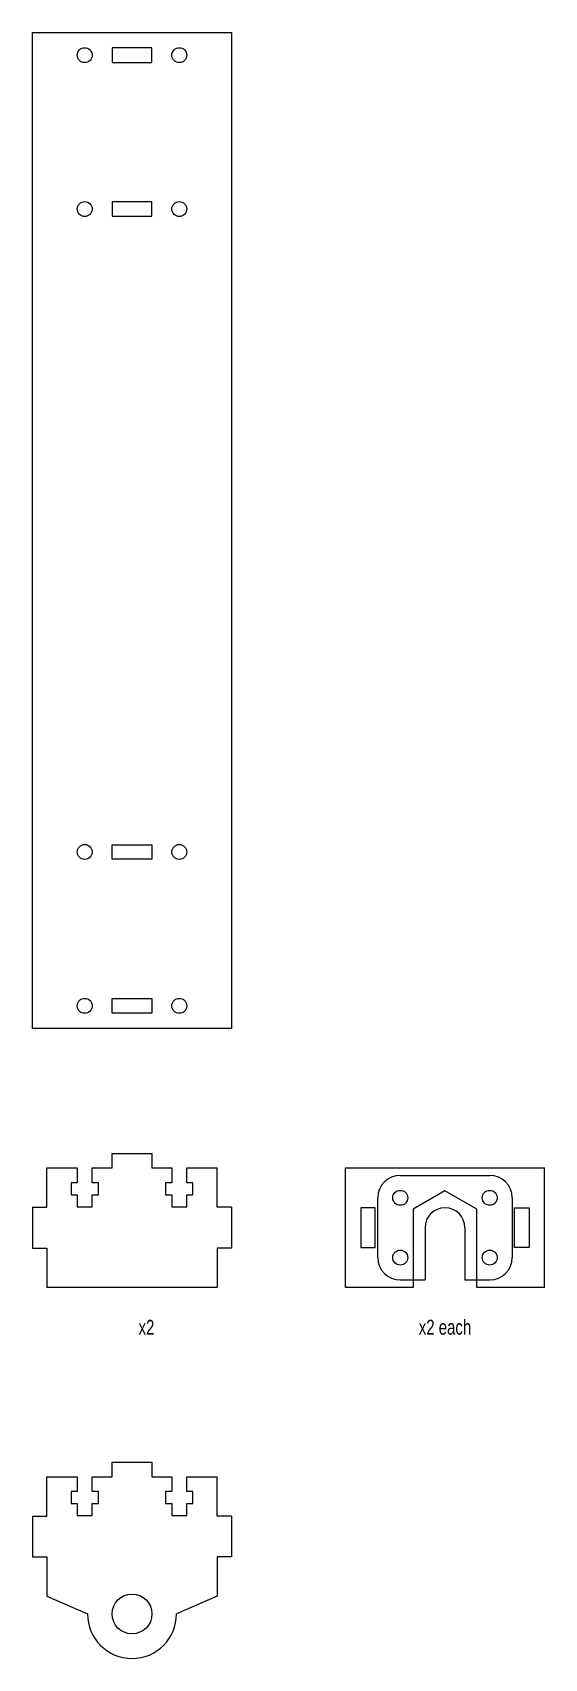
# Model space of a CAD drawing. Header units: millimetres. Extents: x -3 to 100, y -87 to 240.
import ezdxf

# ---------------------------------------------------------------- set-up
doc = ezdxf.new("R2010")
doc.units = ezdxf.units.MM
for name, color, linetype, lineweight, true_color in [('documentation', 1, 'CONTINUOUS', 0, 0xff0000), ('l1_cuts', 7, 'CONTINUOUS', 0, 0x000000), ('l2_cuts', 7, 'CONTINUOUS', 0, 0x000000), ('s2_cuts', 7, 'CONTINUOUS', 0, 0x000000), ('side', 7, 'CONTINUOUS', 0, 0x000000), ('track', 7, 'CONTINUOUS', 0, 0x000000)]:
    doc.layers.add(name, color=color, linetype=linetype, lineweight=lineweight, true_color=true_color)
doc.styles.get("Standard").update_dxf_attribs({"font": 'txt', "width": 0.75})

msp = doc.modelspace()

# ---------------------------------------------------------------- linework, layer by layer
at = {"layer": 'l1_cuts'}
for p, q in [((60, -12), (60, 12)), ((60, 12), (100, 12)), ((100, -12), (100, 12)), ((80, 7.39), (73.6, 3.7)), ((86.4, 3.7), (80, 7.39)), ((73.6, 3.7), (73.6, -12)), ((86.4, -12), (86.4, 3.7)), ((73.6, -12), (60, -12)), ((100, -12), (86.4, -12))]:
    msp.add_line(p, q, dxfattribs=at)
for points in [[(66, -4), (66, 4), (63.1, 4), (63.1, -4)], [(94, -4), (94, 4), (96.9, 4), (96.9, -4)]]:
    msp.add_lwpolyline(points, close=True, dxfattribs=at)
for centre in [(71, 6), (89, 6), (71, -6), (89, -6)]:
    msp.add_circle(centre, 1.5, dxfattribs=at)
at = {"layer": 'l2_cuts'}
for p, q in [((71, 10.5), (89, 10.5)), ((66.5, -6), (66.5, 6)), ((93.5, 6), (93.5, -6)), ((76, 0), (76, -10.5)), ((84, 0), (84, -10.5)), ((71, -10.5), (76, -10.5)), ((84, -10.5), (89, -10.5))]:
    msp.add_line(p, q, dxfattribs=at)
for centre in [(71, 6), (89, 6), (71, -6), (89, -6)]:
    msp.add_circle(centre, 1.5, dxfattribs=at)
for centre, radius, start, end in [((71, 6), 4.5, 90, 180), ((89, 6), 4.5, 360, 90), ((80, 0), 4, 0, 180), ((71, -6), 4.5, 180, 270), ((89, -6), 4.5, 270, 0)]:
    msp.add_arc(centre, radius, start, end, dxfattribs=at)
at = {"layer": 's2_cuts'}
for p, q in [((13.1, -50), (13.1, -47.1)), ((13.1, -47.1), (21.1, -47.1)), ((21.1, -47.1), (21.1, -50)), ((0, -57.9), (0, -50)), ((0, -50), (6.1, -50)), ((6.1, -50), (6.1, -53)), ((9.1, -53), (9.1, -50)), ((9.1, -50), (13.1, -50)), ((21.1, -50), (25.1, -50)), ((25.1, -50), (25.1, -53)), ((28.1, -53), (28.1, -50)), ((28.1, -50), (34.2, -50)), ((34.2, -57.9), (34.2, -50)), ((6.1, -53), (4.85, -53)), ((4.85, -53), (4.85, -55.4)), ((4.85, -55.4), (6.1, -55.4)), ((6.1, -55.4), (6.1, -57.8)), ((10.35, -53), (9.1, -53)), ((9.1, -57.8), (9.1, -55.4)), ((9.1, -55.4), (10.35, -55.4)), ((10.35, -55.4), (10.35, -53)), ((25.1, -53), (23.85, -53)), ((23.85, -53), (23.85, -55.4)), ((23.85, -55.4), (25.1, -55.4)), ((25.1, -55.4), (25.1, -57.8)), ((29.35, -53), (28.1, -53)), ((28.1, -57.8), (28.1, -55.4)), ((28.1, -55.4), (29.35, -55.4)), ((29.35, -55.4), (29.35, -53)), ((-2.9, -57.9), (0, -57.9)), ((-2.9, -57.9), (-2.9, -66.1)), ((6.1, -57.8), (9.1, -57.8)), ((25.1, -57.8), (28.1, -57.8)), ((37.1, -57.9), (34.2, -57.9)), ((37.1, -57.9), (37.1, -66.1)), ((-2.9, -66.1), (0, -66.1)), ((0, -66.1), (0, -74)), ((37.1, -66.1), (34.2, -66.1)), ((34.2, -66.1), (34.2, -74)), ((0, -74), (8.15, -77.56)), ((34.2, -74), (26.05, -77.56))]:
    msp.add_line(p, q, dxfattribs=at)
msp.add_circle((17.1, -77.56), 4, dxfattribs=at)
msp.add_arc((17.1, -77.56), 8.95, 180, 0, dxfattribs=at)
at = {"layer": 'side'}
for p, q in [((13.1, 12), (13.1, 14.9)), ((13.1, 14.9), (21.1, 14.9)), ((21.1, 14.9), (21.1, 12)), ((0, 4.1), (0, 12)), ((0, 12), (6.1, 12)), ((6.1, 12), (6.1, 9)), ((9.1, 9), (9.1, 12)), ((9.1, 12), (13.1, 12)), ((21.1, 12), (25.1, 12)), ((25.1, 12), (25.1, 9)), ((28.1, 9), (28.1, 12)), ((28.1, 12), (34.2, 12)), ((34.2, 4.1), (34.2, 12)), ((6.1, 9), (4.85, 9)), ((4.85, 9), (4.85, 6.6)), ((4.85, 6.6), (6.1, 6.6)), ((6.1, 6.6), (6.1, 4.2)), ((10.35, 9), (9.1, 9)), ((9.1, 4.2), (9.1, 6.6)), ((9.1, 6.6), (10.35, 6.6)), ((10.35, 6.6), (10.35, 9)), ((25.1, 9), (23.85, 9)), ((23.85, 9), (23.85, 6.6)), ((23.85, 6.6), (25.1, 6.6)), ((25.1, 6.6), (25.1, 4.2)), ((29.35, 9), (28.1, 9)), ((28.1, 4.2), (28.1, 6.6)), ((28.1, 6.6), (29.35, 6.6)), ((29.35, 6.6), (29.35, 9)), ((-2.9, 4.1), (0, 4.1)), ((-2.9, 4.1), (-2.9, -4.1)), ((6.1, 4.2), (9.1, 4.2)), ((25.1, 4.2), (28.1, 4.2)), ((37.1, 4.1), (34.2, 4.1)), ((37.1, 4.1), (37.1, -4.1)), ((-2.9, -4.1), (0, -4.1)), ((0, -4.1), (0, -12)), ((37.1, -4.1), (34.2, -4.1)), ((34.2, -4.1), (34.2, -12)), ((34.2, -12), (0, -12))]:
    msp.add_line(p, q, dxfattribs=at)
at = {"layer": 'track'}
for p, q in [((-2.9, 240), (37.1, 240)), ((-2.9, 40), (-2.9, 240)), ((37.1, 240), (37.1, 40)), ((21.1, 236.9), (13.1, 236.9)), ((13.1, 236.9), (13.1, 234)), ((21.1, 234), (21.1, 236.9)), ((13.1, 234), (21.1, 234)), ((21.1, 206), (13.1, 206)), ((13.1, 206), (13.1, 203.1)), ((21.1, 203.1), (21.1, 206)), ((13.1, 203.1), (21.1, 203.1)), ((13.1, 76.9), (21.1, 76.9)), ((13.1, 74), (13.1, 76.9)), ((21.1, 76.9), (21.1, 74)), ((21.1, 74), (13.1, 74)), ((13.1, 46), (21.1, 46)), ((13.1, 43.1), (13.1, 46)), ((21.1, 46), (21.1, 43.1)), ((21.1, 43.1), (13.1, 43.1)), ((37.1, 40), (-2.9, 40))]:
    msp.add_line(p, q, dxfattribs=at)
for centre in [(7.6, 235.45), (26.6, 235.45), (7.6, 204.55), (26.6, 204.55), (7.6, 75.45), (26.6, 75.45), (7.6, 44.55), (26.6, 44.55)]:
    msp.add_circle(centre, 1.5, dxfattribs=at)

# ---------------------------------------------------------------- texts
at = {"layer": 'documentation', "char_height": 3, "width": 100, "attachment_point": 5}
for s, insert in [('x2', (20, -20)), ('x2\\~each', (80, -20))]:
    msp.add_mtext(s, dxfattribs=dict(at, insert=insert))

doc.saveas('drawing.dxf')
